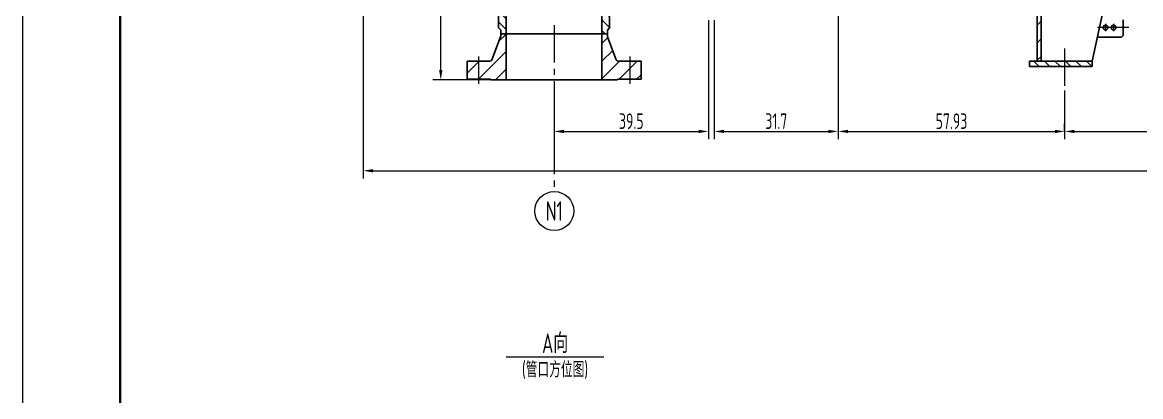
# Model space of a CAD drawing. Header units: millimetres. Extents: x 5765 to 6606, y -201 to 393.
# Drawn here: x 5765 to 6051.1, y 107 to 202.7 of the extents above; entities that cross this region are included whole.
import ezdxf
from ezdxf.enums import TextEntityAlignment as Align

# ---------------------------------------------------------------- set-up
doc = ezdxf.new("R2010")
doc.units = ezdxf.units.MM
doc.linetypes.add('CENTER2', pattern=[28.575, 19.05, -3.175, 3.175, -3.175])
for name, color, linetype, lineweight in [('1粗实线', 7, 'Continuous', 35), ('2细实线', 3, 'Continuous', 13), ('3中心线', 1, 'CENTER2', 13), ('6剖面线', 6, 'Continuous', 13), ('7文本', 2, 'Continuous', 13), ('8标注', 3, 'Continuous', 13), ('9图表', 4, 'Continuous', 13)]:
    doc.layers.add(name, color=color, linetype=linetype, lineweight=lineweight)
doc.styles.add('lanpec', font='bpec_e.shx', dxfattribs={"width": 0.75, "bigfont": 'hztxt.shx'})
doc.styles.add('lanpec-dim', font='bpec_e.shx', dxfattribs={"width": 0.75})
doc.dimstyles.new('lanpec$0', dxfattribs={"dimscale": 10, "dimtxt": 4, "dimasz": 2.5, "dimexe": 2, "dimexo": 0, "dimtad": 1, "dimdec": 1, "dimdsep": 46, "dimtxsty": 'lanpec-dim', "dimcen": 0.09, "dimclrd": 256, "dimclre": 256, "dimclrt": 256, "dimadec": 1, "dimazin": 0, "dimtfac": 0.707, "dimtdec": 1, "dimtmove": 0, "dimatfit": 3, "dimfxl": 1, "dimarcsym": 0})

# ---------------------------------------------------------------- blocks, each defined once
blk = doc.blocks.new('A1')
at = {"layer": '1粗实线'}
blk.add_lwpolyline([(-816, 10), (-10, 10), (-10, 584), (-816, 584)], close=True, dxfattribs=at)
at = {"layer": '9图表'}
blk.add_lwpolyline([(-841, 0), (0, 0), (0, 594), (-841, 594)], close=True, dxfattribs=at)
blk = doc.blocks.new('*U41')
at = {"layer": '2细实线'}
blk.add_line((-12.5, 0), (12.5, 0), dxfattribs=at)
at = {"layer": '7文本', "style": 'lanpec', "width": 0.75}
for tag, height, p in [('节点图名称', 5, (0, 3.5)), ('比例', 4, (0, -3.25))]:
    blk.add_attdef(tag, text='', height=height, dxfattribs=at).set_placement(p, align=Align.MIDDLE_CENTER)
blk = doc.blocks.new('管口号')
at = {"layer": '2细实线'}
blk.add_circle((0, 5), 5, dxfattribs=at)
at = {"layer": '7文本', "style": 'lanpec', "width": 0.75}
blk.add_attdef('N', text='', height=5, dxfattribs=at).set_placement((0, 5), align=Align.MIDDLE_CENTER)
blk = doc.blocks.new('*D70')
at = {"layer": '8标注', "transparency": 16777216}
for p, q in [((5940.56, 203.23), (5940.56, 172.82)), ((5901.06, 180.9), (5901.06, 172.82)), ((5903.56, 174.82), (5938.06, 174.82))]:
    blk.add_line(p, q, dxfattribs=at)
for points in [[(5903.56, 175.24), (5903.56, 174.4), (5901.06, 174.82)], [(5938.06, 175.24), (5938.06, 174.4), (5940.56, 174.82)]]:
    blk.add_solid(points, dxfattribs=at)
at = {"layer": 'Defpoints', "color": 0, "transparency": 16777216}
for p in [(5940.56, 203.23), (5901.06, 180.9), (5940.56, 174.82)]:
    blk.add_point(p, dxfattribs=at)
at = {"layer": '8标注', "transparency": 16777216, "insert": (5920.81, 177.44), "char_height": 4, "attachment_point": 5, "style": 'lanpec-dim'}
blk.add_mtext('39.5', dxfattribs=at)
blk = doc.blocks.new('*D56')
at = {"layer": '8标注', "transparency": 16777216}
for p, q in [((5852.26, 257.98), (5852.26, 162.77)), ((6354.55, 257.98), (6354.55, 162.77)), ((5854.76, 164.77), (6352.05, 164.77))]:
    blk.add_line(p, q, dxfattribs=at)
for points in [[(5854.76, 165.19), (5854.76, 164.35), (5852.26, 164.77)], [(6352.05, 165.19), (6352.05, 164.35), (6354.55, 164.77)]]:
    blk.add_solid(points, dxfattribs=at)
at = {"layer": 'Defpoints', "color": 0, "transparency": 16777216}
for p in [(5852.26, 257.98), (6354.55, 257.98), (6354.55, 164.77)]:
    blk.add_point(p, dxfattribs=at)
at = {"layer": '8标注', "transparency": 16777216, "insert": (6103.41, 167.39), "char_height": 4, "attachment_point": 5, "style": 'lanpec-dim'}
blk.add_mtext('502.29', dxfattribs=at)
blk = doc.blocks.new('*D57')
at = {"layer": '8标注', "transparency": 16777216}
for p, q in [((6172.32, 183.82), (6172.32, 172.82)), ((6031.69, 174.82), (6031.69, 176.82)), ((6034.19, 174.82), (6169.82, 174.82))]:
    blk.add_line(p, q, dxfattribs=at)
for points in [[(6034.19, 175.24), (6034.19, 174.4), (6031.69, 174.82)], [(6169.82, 175.24), (6169.82, 174.4), (6172.32, 174.82)]]:
    blk.add_solid(points, dxfattribs=at)
at = {"layer": 'Defpoints', "color": 0, "transparency": 16777216}
for p in [(6172.32, 183.82), (6031.69, 174.82), (6172.32, 174.82)]:
    blk.add_point(p, dxfattribs=at)
at = {"layer": '8标注', "transparency": 16777216, "insert": (6102.01, 177.44), "char_height": 4, "attachment_point": 5, "style": 'lanpec-dim'}
blk.add_mtext('140.63', dxfattribs=at)
blk = doc.blocks.new('*D58')
at = {"layer": '8标注', "transparency": 16777216}
for p, q in [((5973.76, 257.98), (5973.76, 172.82)), ((5942.06, 203.23), (5942.06, 172.82)), ((5944.56, 174.82), (5971.26, 174.82))]:
    blk.add_line(p, q, dxfattribs=at)
for points in [[(5944.56, 175.24), (5944.56, 174.4), (5942.06, 174.82)], [(5971.26, 175.24), (5971.26, 174.4), (5973.76, 174.82)]]:
    blk.add_solid(points, dxfattribs=at)
at = {"layer": 'Defpoints', "color": 0, "transparency": 16777216}
for p in [(5973.76, 257.98), (5942.06, 203.23), (5973.76, 174.82)]:
    blk.add_point(p, dxfattribs=at)
at = {"layer": '8标注', "transparency": 16777216, "insert": (5957.91, 177.44), "char_height": 4, "attachment_point": 5, "style": 'lanpec-dim'}
blk.add_mtext('31.7', dxfattribs=at)
blk = doc.blocks.new('*D46')
at = {"layer": '8标注', "transparency": 16777216}
for p, q in [((5973.76, 183.94), (5973.76, 172.82)), ((6031.69, 185.26), (6031.69, 172.82)), ((5976.26, 174.82), (6029.19, 174.82))]:
    blk.add_line(p, q, dxfattribs=at)
for points in [[(5976.26, 175.24), (5976.26, 174.4), (5973.76, 174.82)], [(6029.19, 175.24), (6029.19, 174.4), (6031.69, 174.82)]]:
    blk.add_solid(points, dxfattribs=at)
at = {"layer": 'Defpoints', "color": 0, "transparency": 16777216}
for p in [(5973.76, 183.94), (6031.69, 185.26), (6031.69, 174.82)]:
    blk.add_point(p, dxfattribs=at)
at = {"layer": '8标注', "transparency": 16777216, "insert": (6002.73, 177.44), "char_height": 4, "attachment_point": 5, "style": 'lanpec-dim'}
blk.add_mtext('57.93', dxfattribs=at)
blk = doc.blocks.new('*D47')
at = {"layer": '8标注', "transparency": 16777216}
for p, q in [((5873.56, 257.98), (5870.08, 257.98)), ((5872.08, 190.48), (5872.08, 255.48)), ((5884.87, 187.98), (5870.08, 187.98))]:
    blk.add_line(p, q, dxfattribs=at)
for points in [[(5871.66, 255.48), (5872.5, 255.48), (5872.08, 257.98)], [(5871.66, 190.48), (5872.5, 190.48), (5872.08, 187.98)]]:
    blk.add_solid(points, dxfattribs=at)
at = {"layer": 'Defpoints', "color": 0, "transparency": 16777216}
for p in [(5872.08, 257.98), (5873.56, 257.98), (5884.87, 187.98)]:
    blk.add_point(p, dxfattribs=at)
at = {"layer": '8标注', "transparency": 16777216, "insert": (5869.46, 222.98), "char_height": 4, "attachment_point": 5, "rotation": 90, "style": 'lanpec-dim'}
blk.add_mtext('70', dxfattribs=at)

msp = doc.modelspace()

# ---------------------------------------------------------------- hatches: boundary and pattern name
at = {"layer": '6剖面线'}
h = msp.add_hatch(dxfattribs=at)
h.set_pattern_fill('ANSI31', color=256, scale=0.6, angle=90, style=0)
h.set_pattern_definition([(135, (6697.7907, -1583.3467), (-1.3470384, -1.3470384), [])])
h.paths.add_polyline_path([(5886.879, 201.274), (5887.413, 200.74), (5887.413, 199.779), (5888.813, 199.779), (5888.813, 212.979), (5886.879, 212.979)])
h.paths.add_polyline_path([(5915.247, 212.979), (5913.313, 212.979), (5913.313, 199.779), (5914.713, 199.779), (5914.713, 200.74), (5915.247, 201.274)])
h = msp.add_hatch(dxfattribs=at)
h.set_pattern_fill('ANSI31', color=256, style=0)
h.set_pattern_definition([(45, (4756.1255, 1236.8422), (-2.245064, 2.245064), [])])
h.paths.add_polyline_path([(6025.693, 210.379), (6024.693, 210.379), (6024.693, 192.779), (6025.693, 192.779)])
h = msp.add_hatch(dxfattribs=at)
h.set_pattern_fill('ANSI31', color=256, style=0)
h.set_pattern_definition([(45, (6008.1917, 1244.0623), (-2.245064, 2.245064), [])])
h.paths.add_polyline_path([(5920.433, 192.789), (5918.933, 192.789), (5918.933, 188.179), (5920.433, 188.179)])
h.paths.add_polyline_path([(5921.933, 192.789), (5920.433, 192.789), (5920.433, 188.179), (5921.933, 188.179)])
h.paths.add_polyline_path([(5918.933, 188.179), (5917.253, 188.179), (5917.253, 187.979), (5913.313, 187.979), (5913.313, 199.779), (5914.713, 199.779), (5914.713, 199.171, 0.09138), (5914.746, 198.993), (5916.99, 193.111, 0.3110597), (5917.457, 192.789), (5918.933, 192.789)])
h.paths.add_polyline_path([(5923.313, 188.179), (5921.933, 188.179), (5921.933, 192.789), (5923.313, 192.789)])
h.paths.add_polyline_path([(5888.813, 187.979), (5884.873, 187.979), (5884.873, 188.179), (5881.693, 188.179), (5881.693, 192.789), (5884.668, 192.789, 0.3110597), (5885.136, 193.111), (5887.38, 198.993, 0.09138), (5887.413, 199.171), (5887.413, 199.779), (5888.813, 199.779)])
h.paths.add_polyline_path([(5881.693, 188.179), (5878.813, 188.179), (5878.813, 192.789), (5881.693, 192.789)])
h = msp.add_hatch(dxfattribs=at)
h.set_pattern_fill('ANSI31', color=256, scale=0.6, angle=90, style=0)
h.set_pattern_definition([(135, (4756.1255, 1236.8422), (-1.3470384, -1.3470384), [])])
h.paths.add_polyline_path([(6031.693, 191.379), (6031.693, 192.779), (6022.693, 192.779), (6022.693, 191.379)])
h.paths.add_polyline_path([(6038.693, 191.379), (6038.693, 192.779), (6031.693, 192.779), (6031.693, 191.379)])

# ---------------------------------------------------------------- linework, layer by layer
for p, q in [((5886.879, 201.274), (5886.879, 212.979)), ((5888.813, 212.979), (5888.813, 187.979)), ((5913.313, 212.979), (5913.313, 187.979)), ((5915.247, 201.274), (5915.247, 212.979)), ((6024.693, 192.779), (6024.693, 210.379)), ((6025.693, 192.779), (6025.693, 210.379)), ((6038.693, 192.779), (6042.585, 210.379)), ((5887.413, 200.74), (5886.879, 201.274)), ((5887.413, 199.779), (5887.413, 200.74)), ((5914.713, 200.74), (5915.247, 201.274)), ((5914.713, 199.779), (5914.713, 200.74)), ((5887.38, 198.993), (5885.136, 193.111)), ((5914.713, 199.779), (5887.413, 199.779)), ((5887.413, 199.779), (5887.413, 199.171)), ((5914.713, 199.779), (5914.713, 199.171)), ((5914.746, 198.993), (5916.99, 193.111)), ((5878.813, 192.789), (5878.813, 188.179)), ((5878.813, 192.789), (5884.668, 192.789)), ((5923.313, 192.789), (5917.457, 192.789)), ((5923.313, 192.789), (5923.313, 188.179)), ((6022.693, 192.779), (6038.693, 192.779)), ((6022.693, 192.779), (6022.693, 191.379)), ((6038.693, 192.779), (6038.693, 191.379)), ((6022.693, 191.379), (6038.693, 191.379)), ((6022.693, 191.379), (6038.693, 191.379)), ((5878.813, 188.179), (5884.873, 188.179)), ((5884.873, 188.179), (5884.873, 187.979)), ((5884.873, 187.979), (5917.253, 187.979)), ((5923.313, 188.179), (5917.253, 188.179)), ((5917.253, 188.179), (5917.253, 187.979))]:
    msp.add_line(p, q)
at = {"ltscale": 2}
for p, q in [((6046.693, 203.379), (6046.693, 199.379)), ((6046.193, 198.879), (6040.042, 198.879)), ((6046.693, 199.379), (6046.193, 198.879))]:
    msp.add_line(p, q, dxfattribs=at)
at = {"ltscale": 3}
for centre in [(6042.143, 201.379), (6044.193, 201.379)]:
    msp.add_circle(centre, 0.6, dxfattribs=at)
for centre, start, end in [((5886.913, 199.171), 339.11524, 0), ((5915.213, 199.171), 180, 200.88476), ((5884.668, 193.289), 270, 339.11524), ((5917.457, 193.289), 200.88476, 270)]:
    msp.add_arc(centre, 0.5, start, end)
at = {"layer": '3中心线', "ltscale": 0.5}
for p, q in [((5901.063, 201.955), (5901.063, 159.47)), ((6048.137, 201.379), (6040.103, 201.379)), ((6042.143, 202.343), (6042.143, 200.416)), ((6044.193, 202.343), (6044.193, 200.416)), ((6031.693, 196.012), (6031.693, 185.263)), ((5881.693, 193.979), (5881.693, 186.989)), ((5920.433, 193.979), (5920.433, 186.989))]:
    msp.add_line(p, q, dxfattribs=at)

# ---------------------------------------------------------------- block references
msp.add_blockref('*U41', (5901.316, 117.203)).add_auto_attribs({'节点图名称': 'A向', '比例': '(管口方位图)'})
at = {"layer": '2细实线'}
msp.add_blockref('A1', (6606.028, -200.559), dxfattribs=at)
at = {"layer": '8标注'}
msp.add_blockref('管口号', (5901.114, 149.47), dxfattribs=at).add_auto_attribs({'N': 'N1'})

# ---------------------------------------------------------------- dimensions: what is measured, and where the dimension line sits
for base, p1, p2, picture, middle in [((6354.554, 164.768), (5852.263, 257.979), (6354.554, 257.979), '*D56', (6103.408, 167.393)), ((5973.763, 174.818), (5942.063, 203.229), (5973.763, 257.979), '*D58', (5957.913, 177.443)), ((5940.563, 174.818), (5901.063, 180.898), (5940.563, 203.229), '*D70', (5920.813, 177.443)), ((6031.693, 174.818), (5973.763, 183.943), (6031.693, 185.263), '*D46', (6002.728, 177.443)), ((6172.323, 174.818), (6031.693, 174.818), (6172.323, 183.821), '*D57', (6102.008, 177.443))]:
    dim = msp.add_linear_dim(base=base, p1=p1, p2=p2, dimstyle='lanpec$0', override={"dimscale": 1, "dimdec": 2, "dimcen": 2.5, "dimadec": 2, "dimtfac": 1, "dimtdec": 2, "dimlwd": 65535, "dimlwe": 65535}, dxfattribs=at)
    dim.commit()
    dim.dimension.update_dxf_attribs({"geometry": picture, "text_midpoint": middle})
dim = msp.add_linear_dim(base=(5872.08, 257.979), p1=(5884.873, 187.979), p2=(5873.563, 257.979), angle=90, dimstyle='lanpec$0', override={"dimscale": 1, "dimdec": 2, "dimcen": 2.5, "dimadec": 2, "dimtfac": 1, "dimtdec": 2, "dimlwd": 65535, "dimlwe": 65535}, dxfattribs=at)
dim.commit()
dim.dimension.update_dxf_attribs({"geometry": '*D47', "text_midpoint": (5869.455, 222.979)})

doc.saveas('drawing.dxf')
